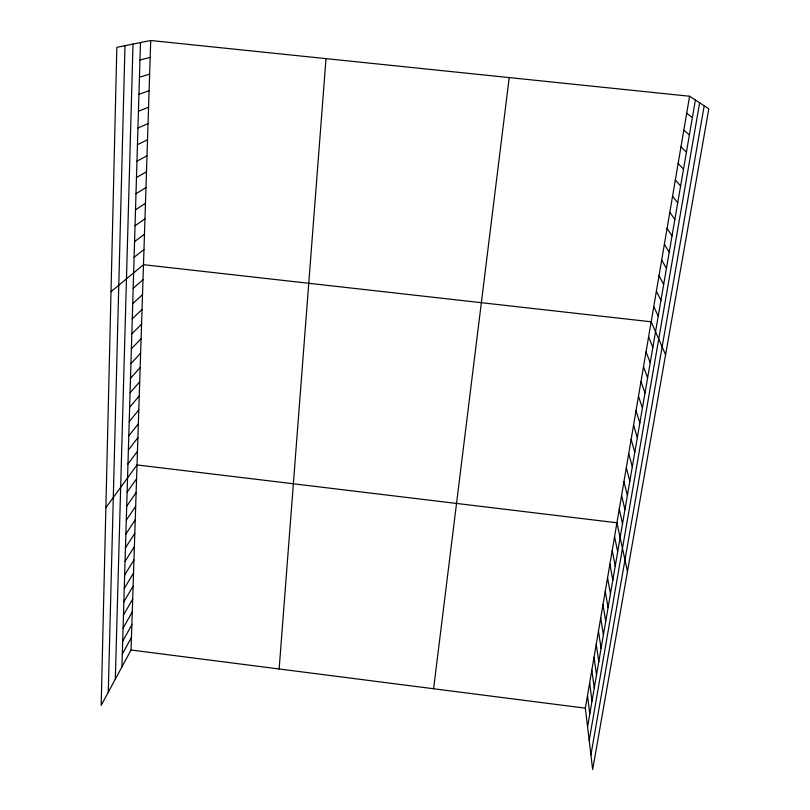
<?xml version="1.0" encoding="UTF-8"?>
<svg xmlns="http://www.w3.org/2000/svg" width="810" height="810" viewBox="0 0 810 810"><rect width="100%" height="100%" fill="white"/><g stroke="black" fill="none" stroke-linecap="round" stroke-linejoin="round"><path stroke-width="1.21" d="M108.267 692.246L124.973 45.694M115.314 679.165L133.012 44.074M121.925 666.913L140.484 42.566M150.721 40.5L116.832 47.334L101.169 705.409L131.038 650.015L150.721 40.5L689.594 96.248L708.831 108.823L592.657 769.5L585.346 708.173L689.594 96.248M279.146 668.979L326.005 58.634M433.603 688.743L509.207 77.588M587.574 726.864L695.395 100.035M589.194 740.421L699.637 102.809M590.915 754.91L704.204 105.796M122.3 654.095L131.443 637.44M122.685 641.166L131.848 624.763M123.079 628.135L132.263 611.995M123.464 615.013L132.678 599.137M123.859 601.779L133.093 586.167M124.254 588.455L133.518 573.105M124.659 575.019L133.944 559.953M125.054 561.472L134.369 546.689M125.459 547.823L134.804 533.324M125.874 534.063L135.24 519.858M126.289 520.192L135.675 506.28M126.704 506.22L136.12 492.601M127.119 492.126L136.566 478.821M105.877 507.647L137.011 464.93L616.926 522.774L627.477 571.495M127.96 464.019L137.447 451.332M128.375 450.016L137.892 437.643M128.79 435.891L138.338 423.843M129.215 421.666L138.783 409.931M129.64 407.319L139.239 395.918M130.066 392.86L139.695 381.793M130.501 378.28L140.16 367.558M130.936 363.589L140.616 353.211M131.382 348.776L141.092 338.742M131.827 333.841L141.558 324.172M132.273 318.786L142.034 309.481M132.729 303.608L142.509 294.668M133.174 288.299L142.995 279.744M111.01 291.671L143.481 264.688L651.169 321.793L665.587 354.729M134.095 257.307L143.967 249.52M134.571 241.623L144.464 234.222M135.037 225.798L144.96 218.811M135.513 209.841L145.466 203.259M135.989 193.752L145.972 187.586M136.475 177.522L146.478 171.781M136.961 161.16L146.995 155.854M137.447 144.656L147.511 139.786M137.943 128L148.038 123.586M138.439 111.213L148.564 107.244M138.945 94.274L149.091 90.771M139.452 77.183L149.627 74.155M139.968 59.95L150.174 57.399M131.038 650.015L585.346 708.173M686.698 113.268L692.378 117.551M683.822 130.137L689.391 134.916M680.967 146.863L686.434 152.118M678.142 163.448L683.498 169.168M675.337 179.891L680.592 186.077M672.563 196.202L677.717 202.824M669.809 212.362L674.851 219.439M667.076 228.39L672.027 235.902M664.372 244.286L669.212 252.224M661.689 260.05L666.438 268.404M659.026 275.673L663.673 284.452M656.383 291.175L660.94 300.358M653.761 306.544L658.226 316.133M648.587 336.919L652.87 347.267M646.036 351.915L650.227 362.647M643.504 366.788L647.605 377.895M640.994 381.54L645.003 393.012M638.493 396.181L642.421 408.007M636.022 410.7L639.86 422.881M633.572 425.098L637.328 437.633M631.132 439.384L634.807 452.263M628.722 453.559L632.316 466.773M626.322 467.623L629.836 481.16M623.953 481.575L627.385 495.436M621.594 495.416L624.945 509.601M619.255 509.146L622.525 523.645M614.557 536.706L617.686 551.823M612.198 550.527L615.256 565.947M609.869 564.236L612.846 579.95M607.551 577.834L610.456 593.851M605.252 591.33L608.087 607.632M602.974 604.716L605.728 621.31M600.706 618L603.399 634.868M598.458 631.182L601.081 648.324M596.231 644.264L598.792 661.679M594.024 657.244L596.514 674.922M591.827 670.123L594.246 688.054M589.65 682.901L592.009 701.096M587.493 695.587L589.781 714.025"/></g></svg>
